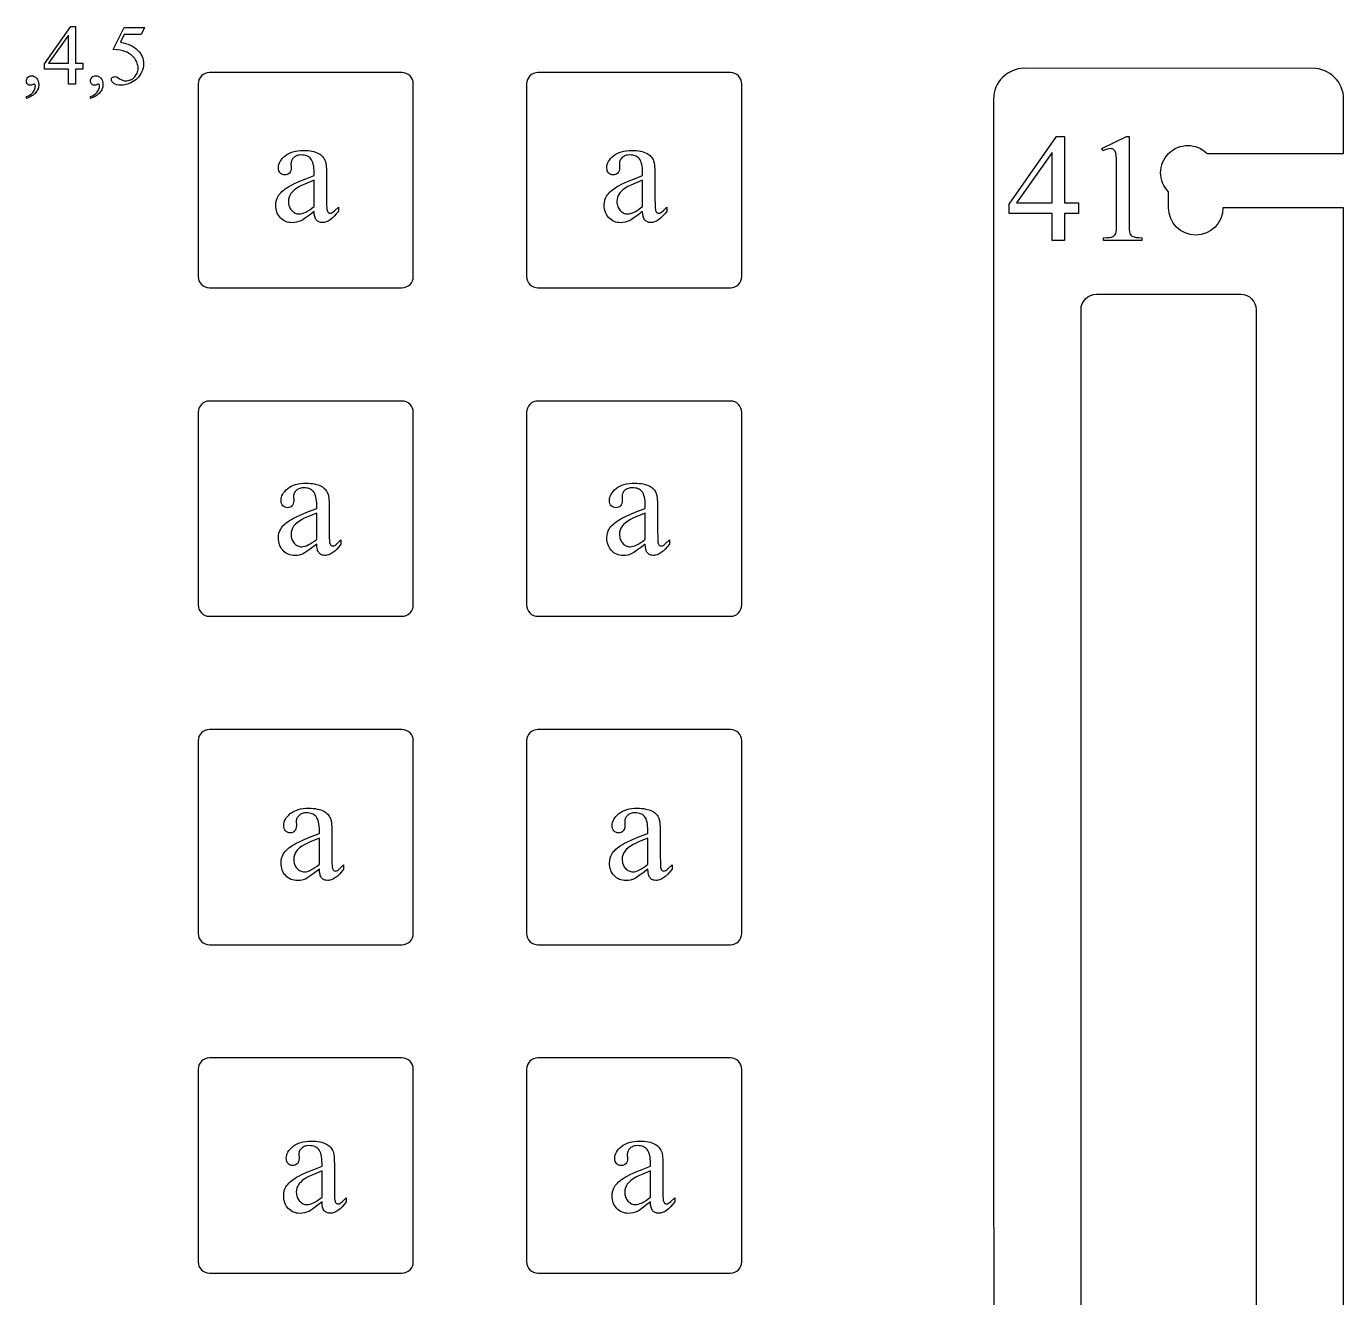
# Model space of a CAD drawing. Extents: x 6 to 600, y -207 to 349.
# Drawn here: x 502.7 to 575.4, y 156.4 to 226.6 of the extents above; entities that cross this region are included whole.
import ezdxf

# ---------------------------------------------------------------- set-up
doc = ezdxf.new("R2010")
doc.units = 0
doc.header["$MEASUREMENT"] = 0
for name, color, linetype in [('EXT', 1, 'CONTINUOUS'), ('INT', 5, 'CONTINUOUS'), ('TEXT', 18, 'CONTINUOUS')]:
    doc.layers.add(name, color=color, linetype=linetype)

msp = doc.modelspace()

# ---------------------------------------------------------------- linework, layer by layer
at = {"layer": 'EXT'}
for points in [[(512.209, 212.785, 0.414214), (512.834, 212.16), (523.459, 212.16, 0.414214), (524.084, 212.785), (524.084, 223.41, 0.414214), (523.459, 224.035), (512.834, 224.035, 0.414214), (512.209, 223.41)], [(530.334, 212.785, 0.414214), (530.959, 212.16), (541.584, 212.16, 0.414214), (542.209, 212.785), (542.209, 223.41, 0.414214), (541.584, 224.035), (530.959, 224.035, 0.414214), (530.334, 223.41)], [(512.209, 194.66, 0.414214), (512.834, 194.035), (523.459, 194.035, 0.414214), (524.084, 194.66), (524.084, 205.285, 0.414214), (523.459, 205.91), (512.834, 205.91, 0.414214), (512.209, 205.285)], [(530.334, 194.66, 0.414214), (530.959, 194.035), (541.584, 194.035, 0.414214), (542.209, 194.66), (542.209, 205.285, 0.414214), (541.584, 205.91), (530.959, 205.91, 0.414214), (530.334, 205.285)], [(512.209, 176.535, 0.414214), (512.834, 175.91), (523.459, 175.91, 0.414214), (524.084, 176.535), (524.084, 187.16, 0.414214), (523.459, 187.785), (512.834, 187.785, 0.414214), (512.209, 187.16)], [(530.334, 176.535, 0.414214), (530.959, 175.91), (541.584, 175.91, 0.414214), (542.209, 176.535), (542.209, 187.16, 0.414214), (541.584, 187.785), (530.959, 187.785, 0.414214), (530.334, 187.16)], [(512.209, 158.41, 0.414214), (512.834, 157.785), (523.459, 157.785, 0.414214), (524.084, 158.41), (524.084, 169.035, 0.414214), (523.459, 169.66), (512.834, 169.66, 0.414214), (512.209, 169.035)], [(530.334, 158.41, 0.414214), (530.959, 157.785), (541.584, 157.785, 0.414214), (542.209, 158.41), (542.209, 169.035, 0.414214), (541.584, 169.66), (530.959, 169.66, 0.414214), (530.334, 169.035)]]:
    msp.add_lwpolyline(points, format="xyb", close=True, dxfattribs=at)
msp.add_lwpolyline([(575.408, 98.11), (575.423, 216.574), (568.763, 216.574, -1), (565.763, 216.574), (565.763, 217.453, -1), (567.884, 219.574), (575.423, 219.574), (575.423, 222.573), (575.414, 222.746), (575.388, 222.915), (575.346, 223.077), (575.288, 223.233), (575.216, 223.382), (575.131, 223.522), (575.032, 223.653), (574.922, 223.774), (574.801, 223.884), (574.669, 223.983), (574.529, 224.068), (574.38, 224.14), (574.223, 224.197), (574.06, 224.24), (573.892, 224.265), (557.807, 224.274), (557.634, 224.265), (557.465, 224.24), (557.302, 224.197), (557.145, 224.14), (556.996, 224.068), (556.856, 223.983), (556.724, 223.884), (556.603, 223.774), (556.493, 223.653), (556.394, 223.522), (556.309, 223.382), (556.237, 223.233), (556.179, 223.077), (556.137, 222.915), (556.111, 222.746), (556.102, 222.573), (556.117, 98.11)], format="xyb", dxfattribs=at)
at = {"layer": 'INT'}
msp.add_lwpolyline([(560.93, 109.667), (560.93, 210.954), (560.947, 211.125), (560.997, 211.285), (561.076, 211.429), (561.18, 211.556), (561.306, 211.66), (561.451, 211.739), (561.611, 211.789), (561.782, 211.806), (569.743, 211.806), (569.915, 211.788), (570.074, 211.738), (570.219, 211.659), (570.345, 211.555), (570.449, 211.428), (570.528, 211.283), (570.578, 211.124), (570.595, 210.954), (570.595, 109.667)], dxfattribs=at)
at = {"layer": 'TEXT'}
for points in [[(505.852, 224.553), (505.852, 224.225), (505.433, 224.225), (505.433, 223.4), (505.052, 223.4), (505.052, 224.225), (503.729, 224.225), (503.729, 224.52), (505.179, 226.59), (505.433, 226.59), (505.433, 224.553)], [(505.052, 224.553), (505.052, 226.104), (503.955, 224.553)], [(509.244, 226.525), (509.065, 226.134), (508.124, 226.134), (507.919, 225.714), (508.068, 225.687), (508.209, 225.652), (508.342, 225.608), (508.467, 225.556), (508.584, 225.495), (508.693, 225.425), (508.794, 225.347), (508.887, 225.26), (508.959, 225.18), (509.021, 225.097), (509.074, 225.01), (509.117, 224.919), (509.151, 224.825), (509.174, 224.728), (509.189, 224.627), (509.194, 224.523), (509.187, 224.402), (509.169, 224.285), (509.137, 224.174), (509.093, 224.066), (509.04, 223.965), (508.98, 223.872), (508.914, 223.787), (508.841, 223.709), (508.763, 223.639), (508.68, 223.576), (508.593, 223.52), (508.502, 223.472), (508.369, 223.416), (508.234, 223.377), (508.097, 223.353), (507.958, 223.345), (507.827, 223.351), (507.716, 223.369), (507.623, 223.399), (507.584, 223.418), (507.549, 223.441), (507.493, 223.49), (507.453, 223.541), (507.429, 223.595), (507.421, 223.652), (507.425, 223.683), (507.435, 223.712), (507.451, 223.74), (507.474, 223.766), (507.503, 223.787), (507.534, 223.803), (507.569, 223.812), (507.608, 223.815), (507.664, 223.811), (507.713, 223.797), (507.774, 223.764), (507.866, 223.702), (507.953, 223.65), (508.04, 223.612), (508.128, 223.59), (508.216, 223.582), (508.283, 223.586), (508.347, 223.595), (508.409, 223.611), (508.47, 223.633), (508.528, 223.662), (508.584, 223.697), (508.638, 223.739), (508.69, 223.786), (508.738, 223.839), (508.779, 223.894), (508.814, 223.952), (508.843, 224.013), (508.865, 224.076), (508.881, 224.142), (508.891, 224.211), (508.894, 224.283), (508.891, 224.353), (508.883, 224.422), (508.868, 224.49), (508.848, 224.557), (508.823, 224.623), (508.792, 224.687), (508.755, 224.75), (508.712, 224.812), (508.664, 224.872), (508.612, 224.928), (508.556, 224.98), (508.495, 225.029), (508.43, 225.075), (508.361, 225.117), (508.287, 225.156), (508.21, 225.191), (508.073, 225.237), (507.913, 225.273), (507.73, 225.297), (507.525, 225.311), (508.124, 226.525)], [(502.729, 222.615), (502.729, 222.716), (502.841, 222.76), (502.94, 222.816), (503.025, 222.882), (503.097, 222.959), (503.154, 223.043), (503.195, 223.129), (503.219, 223.217), (503.227, 223.308), (503.222, 223.349), (503.206, 223.382), (503.19, 223.397), (503.174, 223.403), (503.134, 223.391), (503.063, 223.357), (503.021, 223.341), (502.976, 223.336), (502.922, 223.34), (502.874, 223.353), (502.832, 223.373), (502.796, 223.403), (502.767, 223.439), (502.746, 223.482), (502.733, 223.531), (502.729, 223.587), (502.735, 223.641), (502.751, 223.692), (502.778, 223.738), (502.816, 223.781), (502.861, 223.816), (502.912, 223.841), (502.967, 223.856), (503.027, 223.861), (503.101, 223.853), (503.17, 223.828), (503.236, 223.787), (503.297, 223.729), (503.349, 223.657), (503.386, 223.575), (503.409, 223.481), (503.416, 223.377), (503.413, 223.319), (503.406, 223.261), (503.393, 223.204), (503.375, 223.148), (503.352, 223.094), (503.323, 223.04), (503.29, 222.988), (503.251, 222.936), (503.207, 222.886), (503.157, 222.839), (503.101, 222.795), (503.038, 222.754), (502.97, 222.715), (502.896, 222.679)], [(506.269, 222.615), (506.269, 222.716), (506.381, 222.76), (506.48, 222.816), (506.565, 222.882), (506.637, 222.959), (506.694, 223.043), (506.734, 223.129), (506.759, 223.217), (506.767, 223.308), (506.762, 223.349), (506.746, 223.382), (506.73, 223.397), (506.714, 223.403), (506.674, 223.391), (506.603, 223.357), (506.561, 223.341), (506.516, 223.336), (506.462, 223.34), (506.414, 223.353), (506.372, 223.373), (506.336, 223.403), (506.307, 223.439), (506.286, 223.482), (506.273, 223.531), (506.269, 223.587), (506.275, 223.641), (506.291, 223.692), (506.318, 223.738), (506.356, 223.781), (506.401, 223.816), (506.451, 223.841), (506.507, 223.856), (506.566, 223.861), (506.64, 223.853), (506.71, 223.828), (506.776, 223.787), (506.837, 223.729), (506.889, 223.657), (506.926, 223.575), (506.948, 223.481), (506.956, 223.377), (506.953, 223.319), (506.946, 223.261), (506.933, 223.204), (506.915, 223.148), (506.891, 223.094), (506.863, 223.04), (506.83, 222.988), (506.791, 222.936), (506.747, 222.886), (506.697, 222.839), (506.64, 222.795), (506.578, 222.754), (506.51, 222.715), (506.436, 222.679)], [(560.782, 216.844), (560.782, 216.254), (560.027, 216.254), (560.027, 214.769), (559.343, 214.769), (559.343, 216.254), (556.961, 216.254), (556.961, 216.785), (559.571, 220.511), (560.027, 220.511), (560.027, 216.844)], [(562.072, 219.843), (563.441, 220.511), (563.578, 220.511), (563.578, 215.761), (563.58, 215.547), (563.588, 215.377), (563.6, 215.252), (563.617, 215.172), (563.642, 215.117), (563.678, 215.069), (563.724, 215.028), (563.781, 214.993), (563.859, 214.966), (563.97, 214.945), (564.112, 214.93), (564.287, 214.923), (564.287, 214.769), (562.172, 214.769), (562.172, 214.923), (562.353, 214.93), (562.499, 214.944), (562.61, 214.964), (562.686, 214.991), (562.74, 215.024), (562.785, 215.062), (562.821, 215.105), (562.848, 215.153), (562.868, 215.229), (562.882, 215.356), (562.891, 215.533), (562.893, 215.761), (562.893, 218.797), (562.891, 219.077), (562.883, 219.301), (562.87, 219.471), (562.852, 219.585), (562.834, 219.647), (562.811, 219.701), (562.782, 219.745), (562.746, 219.78), (562.706, 219.808), (562.662, 219.827), (562.614, 219.839), (562.562, 219.843), (562.477, 219.835), (562.378, 219.811), (562.264, 219.77), (562.134, 219.714)], [(518.611, 216.381), (518.346, 216.179), (518.135, 216.024), (517.979, 215.917), (517.877, 215.858), (517.763, 215.813), (517.645, 215.78), (517.524, 215.761), (517.4, 215.754), (517.303, 215.759), (517.211, 215.771), (517.124, 215.792), (517.04, 215.822), (516.961, 215.86), (516.887, 215.906), (516.816, 215.961), (516.751, 216.024), (516.691, 216.094), (516.639, 216.17), (516.595, 216.25), (516.559, 216.336), (516.531, 216.428), (516.511, 216.524), (516.499, 216.626), (516.495, 216.733), (516.503, 216.868), (516.527, 216.993), (516.565, 217.108), (516.62, 217.215), (516.666, 217.285), (516.721, 217.354), (516.783, 217.422), (516.853, 217.488), (516.93, 217.554), (517.016, 217.619), (517.11, 217.683), (517.211, 217.746), (517.325, 217.81), (517.456, 217.877), (517.771, 218.021), (518.156, 218.18), (518.611, 218.351), (518.611, 218.501), (518.608, 218.637), (518.6, 218.762), (518.586, 218.877), (518.566, 218.98), (518.541, 219.072), (518.509, 219.152), (518.473, 219.222), (518.431, 219.28), (518.383, 219.33), (518.33, 219.373), (518.272, 219.409), (518.209, 219.439), (518.141, 219.462), (518.068, 219.479), (517.989, 219.489), (517.906, 219.492), (517.782, 219.483), (517.725, 219.472), (517.671, 219.457), (517.621, 219.437), (517.574, 219.413), (517.531, 219.384), (517.491, 219.351), (517.422, 219.278), (517.395, 219.239), (517.373, 219.2), (517.356, 219.158), (517.343, 219.116), (517.336, 219.072), (517.333, 219.027), (517.342, 218.787), (517.336, 218.697), (517.317, 218.618), (517.287, 218.55), (517.244, 218.492), (517.192, 218.447), (517.132, 218.415), (517.064, 218.395), (516.989, 218.389), (516.916, 218.395), (516.85, 218.416), (516.79, 218.449), (516.738, 218.496), (516.695, 218.555), (516.665, 218.624), (516.647, 218.703), (516.641, 218.791), (516.646, 218.879), (516.663, 218.966), (516.692, 219.05), (516.732, 219.133), (516.783, 219.214), (516.846, 219.293), (516.92, 219.371), (517.006, 219.446), (517.101, 219.516), (517.207, 219.577), (517.321, 219.628), (517.444, 219.67), (517.577, 219.703), (517.719, 219.726), (517.87, 219.74), (518.03, 219.745), (518.154, 219.742), (518.272, 219.734), (518.384, 219.721), (518.491, 219.703), (518.592, 219.679), (518.687, 219.649), (518.776, 219.615), (518.86, 219.575), (518.919, 219.541), (518.974, 219.502), (519.025, 219.458), (519.072, 219.41), (519.116, 219.358), (519.155, 219.3), (519.19, 219.239), (519.221, 219.173), (519.238, 219.122), (519.253, 219.06), (519.277, 218.901), (519.291, 218.695), (519.295, 218.443), (519.295, 217.152), (519.301, 216.714), (519.307, 216.574), (519.316, 216.487), (519.328, 216.431), (519.344, 216.384), (519.362, 216.349), (519.385, 216.323), (519.409, 216.305), (519.436, 216.292), (519.464, 216.284), (519.495, 216.281), (519.557, 216.289), (519.611, 216.31), (519.664, 216.349), (519.738, 216.413), (519.947, 216.613), (519.947, 216.381), (519.831, 216.235), (519.717, 216.109), (519.604, 216.002), (519.492, 215.914), (519.382, 215.846), (519.273, 215.798), (519.165, 215.768), (519.112, 215.761), (519.059, 215.759), (518.963, 215.767), (518.918, 215.778), (518.876, 215.794), (518.837, 215.814), (518.801, 215.838), (518.767, 215.867), (518.735, 215.9), (518.707, 215.938), (518.683, 215.983), (518.662, 216.033), (518.644, 216.09), (518.62, 216.223)], [(536.736, 216.381), (536.471, 216.179), (536.26, 216.024), (536.104, 215.917), (536.002, 215.858), (535.888, 215.813), (535.77, 215.78), (535.649, 215.761), (535.525, 215.754), (535.428, 215.759), (535.336, 215.771), (535.249, 215.792), (535.165, 215.822), (535.086, 215.86), (535.012, 215.906), (534.941, 215.961), (534.876, 216.024), (534.816, 216.094), (534.764, 216.17), (534.72, 216.25), (534.684, 216.336), (534.656, 216.428), (534.636, 216.524), (534.624, 216.626), (534.62, 216.733), (534.628, 216.868), (534.652, 216.993), (534.69, 217.108), (534.745, 217.215), (534.791, 217.285), (534.846, 217.354), (534.908, 217.422), (534.978, 217.488), (535.055, 217.554), (535.141, 217.619), (535.235, 217.683), (535.336, 217.746), (535.45, 217.81), (535.581, 217.877), (535.896, 218.021), (536.281, 218.18), (536.736, 218.351), (536.736, 218.501), (536.733, 218.637), (536.725, 218.762), (536.711, 218.877), (536.691, 218.98), (536.666, 219.072), (536.634, 219.152), (536.598, 219.222), (536.556, 219.28), (536.508, 219.33), (536.455, 219.373), (536.397, 219.409), (536.334, 219.439), (536.266, 219.462), (536.193, 219.479), (536.114, 219.489), (536.031, 219.492), (535.907, 219.483), (535.85, 219.472), (535.796, 219.457), (535.746, 219.437), (535.699, 219.413), (535.656, 219.384), (535.616, 219.351), (535.547, 219.278), (535.52, 219.239), (535.498, 219.2), (535.481, 219.158), (535.468, 219.116), (535.461, 219.072), (535.458, 219.027), (535.467, 218.787), (535.461, 218.697), (535.442, 218.618), (535.412, 218.55), (535.369, 218.492), (535.317, 218.447), (535.257, 218.415), (535.189, 218.395), (535.114, 218.389), (535.041, 218.395), (534.975, 218.416), (534.915, 218.449), (534.863, 218.496), (534.82, 218.555), (534.79, 218.624), (534.772, 218.703), (534.766, 218.791), (534.771, 218.879), (534.788, 218.966), (534.817, 219.05), (534.857, 219.133), (534.908, 219.214), (534.971, 219.293), (535.045, 219.371), (535.131, 219.446), (535.226, 219.516), (535.332, 219.577), (535.446, 219.628), (535.569, 219.67), (535.702, 219.703), (535.844, 219.726), (535.995, 219.74), (536.155, 219.745), (536.279, 219.742), (536.397, 219.734), (536.509, 219.721), (536.616, 219.703), (536.717, 219.679), (536.812, 219.649), (536.901, 219.615), (536.985, 219.575), (537.044, 219.541), (537.099, 219.502), (537.15, 219.458), (537.197, 219.41), (537.241, 219.358), (537.28, 219.3), (537.315, 219.239), (537.346, 219.173), (537.363, 219.122), (537.378, 219.06), (537.402, 218.901), (537.416, 218.695), (537.42, 218.443), (537.42, 217.152), (537.426, 216.714), (537.432, 216.574), (537.441, 216.487), (537.453, 216.431), (537.469, 216.384), (537.487, 216.349), (537.51, 216.323), (537.534, 216.305), (537.561, 216.292), (537.589, 216.284), (537.62, 216.281), (537.682, 216.289), (537.736, 216.31), (537.789, 216.349), (537.863, 216.413), (538.072, 216.613), (538.072, 216.381), (537.956, 216.235), (537.842, 216.109), (537.729, 216.002), (537.617, 215.914), (537.507, 215.846), (537.398, 215.798), (537.29, 215.768), (537.237, 215.761), (537.184, 215.759), (537.088, 215.767), (537.043, 215.778), (537.001, 215.794), (536.962, 215.814), (536.926, 215.838), (536.892, 215.867), (536.86, 215.9), (536.832, 215.938), (536.808, 215.983), (536.787, 216.033), (536.769, 216.09), (536.745, 216.223)], [(559.343, 216.844), (559.343, 219.635), (557.368, 216.844)], [(518.611, 216.65), (518.611, 218.098), (518.096, 217.886), (517.921, 217.807), (517.802, 217.746), (517.65, 217.653), (517.521, 217.559), (517.416, 217.463), (517.372, 217.414), (517.333, 217.364), (517.272, 217.262), (517.228, 217.156), (517.201, 217.044), (517.192, 216.928), (517.195, 216.855), (517.203, 216.785), (517.217, 216.719), (517.237, 216.655), (517.262, 216.595), (517.293, 216.538), (517.329, 216.484), (517.371, 216.433), (517.416, 216.387), (517.463, 216.347), (517.512, 216.313), (517.563, 216.285), (517.615, 216.263), (517.669, 216.248), (517.724, 216.239), (517.781, 216.236), (517.863, 216.242), (517.951, 216.262), (518.046, 216.294), (518.146, 216.339), (518.253, 216.398), (518.366, 216.469), (518.486, 216.553)], [(536.736, 216.65), (536.736, 218.098), (536.221, 217.886), (536.046, 217.807), (535.927, 217.746), (535.775, 217.653), (535.646, 217.559), (535.541, 217.463), (535.497, 217.414), (535.458, 217.364), (535.397, 217.262), (535.353, 217.156), (535.326, 217.044), (535.317, 216.928), (535.32, 216.855), (535.328, 216.785), (535.342, 216.719), (535.362, 216.655), (535.387, 216.595), (535.418, 216.538), (535.454, 216.484), (535.496, 216.433), (535.541, 216.387), (535.588, 216.347), (535.637, 216.313), (535.688, 216.285), (535.74, 216.263), (535.794, 216.248), (535.849, 216.239), (535.906, 216.236), (535.988, 216.242), (536.076, 216.262), (536.171, 216.294), (536.271, 216.339), (536.378, 216.398), (536.491, 216.469), (536.611, 216.553)], [(518.755, 198.016), (518.49, 197.814), (518.279, 197.66), (518.123, 197.553), (518.021, 197.494), (517.907, 197.448), (517.789, 197.416), (517.668, 197.396), (517.544, 197.39), (517.447, 197.394), (517.355, 197.407), (517.268, 197.428), (517.184, 197.457), (517.105, 197.495), (517.031, 197.542), (516.96, 197.596), (516.894, 197.66), (516.835, 197.73), (516.783, 197.805), (516.739, 197.886), (516.703, 197.972), (516.675, 198.063), (516.655, 198.16), (516.643, 198.262), (516.639, 198.369), (516.647, 198.503), (516.67, 198.628), (516.709, 198.744), (516.764, 198.85), (516.81, 198.92), (516.864, 198.989), (516.927, 199.057), (516.997, 199.124), (517.074, 199.19), (517.16, 199.255), (517.254, 199.318), (517.355, 199.381), (517.469, 199.445), (517.6, 199.512), (517.915, 199.657), (518.3, 199.815), (518.755, 199.987), (518.755, 200.136), (518.752, 200.273), (518.744, 200.398), (518.73, 200.512), (518.71, 200.615), (518.684, 200.707), (518.653, 200.788), (518.617, 200.857), (518.574, 200.916), (518.527, 200.966), (518.474, 201.008), (518.416, 201.045), (518.353, 201.075), (518.285, 201.098), (518.212, 201.114), (518.133, 201.124), (518.05, 201.127), (517.926, 201.119), (517.869, 201.108), (517.815, 201.092), (517.765, 201.072), (517.718, 201.048), (517.675, 201.019), (517.635, 200.986), (517.566, 200.913), (517.539, 200.875), (517.517, 200.835), (517.499, 200.794), (517.487, 200.752), (517.48, 200.708), (517.477, 200.663), (517.486, 200.422), (517.479, 200.332), (517.461, 200.253), (517.431, 200.185), (517.388, 200.128), (517.336, 200.082), (517.276, 200.05), (517.208, 200.031), (517.133, 200.024), (517.06, 200.031), (516.993, 200.051), (516.934, 200.085), (516.882, 200.132), (516.839, 200.191), (516.809, 200.259), (516.791, 200.338), (516.784, 200.426), (516.79, 200.515), (516.807, 200.601), (516.836, 200.686), (516.876, 200.769), (516.927, 200.85), (516.99, 200.929), (517.064, 201.006), (517.15, 201.082), (517.245, 201.152), (517.35, 201.213), (517.465, 201.264), (517.588, 201.306), (517.721, 201.339), (517.863, 201.362), (518.014, 201.376), (518.174, 201.381), (518.298, 201.378), (518.416, 201.37), (518.528, 201.357), (518.635, 201.338), (518.735, 201.314), (518.831, 201.285), (518.92, 201.25), (519.004, 201.21), (519.063, 201.176), (519.118, 201.137), (519.169, 201.094), (519.216, 201.046), (519.259, 200.993), (519.299, 200.936), (519.334, 200.874), (519.365, 200.808), (519.382, 200.758), (519.397, 200.696), (519.421, 200.536), (519.435, 200.33), (519.439, 200.078), (519.439, 198.788), (519.445, 198.35), (519.451, 198.21), (519.46, 198.122), (519.472, 198.066), (519.488, 198.02), (519.506, 197.984), (519.529, 197.958), (519.553, 197.94), (519.58, 197.927), (519.608, 197.919), (519.638, 197.917), (519.701, 197.924), (519.755, 197.946), (519.808, 197.985), (519.882, 198.048), (520.091, 198.249), (520.091, 198.016), (519.975, 197.87), (519.861, 197.744), (519.748, 197.637), (519.636, 197.55), (519.526, 197.482), (519.417, 197.433), (519.309, 197.404), (519.256, 197.396), (519.203, 197.394), (519.106, 197.403), (519.062, 197.414), (519.02, 197.429), (518.981, 197.449), (518.945, 197.473), (518.911, 197.502), (518.879, 197.535), (518.851, 197.573), (518.826, 197.618), (518.805, 197.669), (518.788, 197.726), (518.764, 197.859)], [(536.88, 198.016), (536.615, 197.814), (536.404, 197.66), (536.248, 197.553), (536.146, 197.494), (536.032, 197.448), (535.914, 197.416), (535.793, 197.396), (535.669, 197.39), (535.572, 197.394), (535.48, 197.407), (535.393, 197.428), (535.309, 197.457), (535.23, 197.495), (535.156, 197.542), (535.085, 197.596), (535.019, 197.66), (534.96, 197.73), (534.908, 197.805), (534.864, 197.886), (534.828, 197.972), (534.8, 198.063), (534.78, 198.16), (534.768, 198.262), (534.764, 198.369), (534.772, 198.503), (534.795, 198.628), (534.834, 198.744), (534.889, 198.85), (534.935, 198.92), (534.989, 198.989), (535.052, 199.057), (535.122, 199.124), (535.199, 199.19), (535.285, 199.255), (535.379, 199.318), (535.48, 199.381), (535.594, 199.445), (535.725, 199.512), (536.04, 199.657), (536.425, 199.815), (536.88, 199.987), (536.88, 200.136), (536.877, 200.273), (536.869, 200.398), (536.855, 200.512), (536.835, 200.615), (536.809, 200.707), (536.778, 200.788), (536.742, 200.857), (536.699, 200.916), (536.652, 200.966), (536.599, 201.008), (536.541, 201.045), (536.478, 201.075), (536.41, 201.098), (536.337, 201.114), (536.258, 201.124), (536.175, 201.127), (536.051, 201.119), (535.994, 201.108), (535.94, 201.092), (535.89, 201.072), (535.843, 201.048), (535.8, 201.019), (535.76, 200.986), (535.691, 200.913), (535.664, 200.875), (535.642, 200.835), (535.624, 200.794), (535.612, 200.752), (535.605, 200.708), (535.602, 200.663), (535.611, 200.422), (535.604, 200.332), (535.586, 200.253), (535.556, 200.185), (535.513, 200.128), (535.461, 200.082), (535.401, 200.05), (535.333, 200.031), (535.258, 200.024), (535.185, 200.031), (535.118, 200.051), (535.059, 200.085), (535.007, 200.132), (534.964, 200.191), (534.934, 200.259), (534.916, 200.338), (534.909, 200.426), (534.915, 200.515), (534.932, 200.601), (534.961, 200.686), (535.001, 200.769), (535.052, 200.85), (535.115, 200.929), (535.189, 201.006), (535.275, 201.082), (535.37, 201.152), (535.475, 201.213), (535.59, 201.264), (535.713, 201.306), (535.846, 201.339), (535.988, 201.362), (536.139, 201.376), (536.299, 201.381), (536.423, 201.378), (536.541, 201.37), (536.653, 201.357), (536.76, 201.338), (536.86, 201.314), (536.956, 201.285), (537.045, 201.25), (537.129, 201.21), (537.188, 201.176), (537.243, 201.137), (537.294, 201.094), (537.341, 201.046), (537.384, 200.993), (537.424, 200.936), (537.459, 200.874), (537.49, 200.808), (537.507, 200.758), (537.522, 200.696), (537.546, 200.536), (537.56, 200.33), (537.564, 200.078), (537.564, 198.788), (537.57, 198.35), (537.576, 198.21), (537.585, 198.122), (537.597, 198.066), (537.613, 198.02), (537.631, 197.984), (537.654, 197.958), (537.678, 197.94), (537.705, 197.927), (537.733, 197.919), (537.763, 197.917), (537.826, 197.924), (537.88, 197.946), (537.933, 197.985), (538.007, 198.048), (538.216, 198.249), (538.216, 198.016), (538.1, 197.87), (537.986, 197.744), (537.873, 197.637), (537.761, 197.55), (537.651, 197.482), (537.542, 197.433), (537.434, 197.404), (537.381, 197.396), (537.328, 197.394), (537.231, 197.403), (537.187, 197.414), (537.145, 197.429), (537.106, 197.449), (537.07, 197.473), (537.036, 197.502), (537.004, 197.535), (536.976, 197.573), (536.951, 197.618), (536.93, 197.669), (536.913, 197.726), (536.889, 197.859)], [(518.755, 198.286), (518.755, 199.734), (518.239, 199.521), (518.065, 199.442), (517.946, 199.381), (517.794, 199.289), (517.665, 199.194), (517.559, 199.098), (517.515, 199.049), (517.477, 198.999), (517.416, 198.898), (517.371, 198.791), (517.345, 198.68), (517.336, 198.564), (517.339, 198.491), (517.347, 198.421), (517.361, 198.354), (517.381, 198.291), (517.406, 198.23), (517.437, 198.173), (517.473, 198.119), (517.515, 198.068), (517.56, 198.022), (517.607, 197.982), (517.656, 197.948), (517.706, 197.92), (517.759, 197.899), (517.812, 197.883), (517.868, 197.874), (517.925, 197.871), (518.007, 197.878), (518.095, 197.897), (518.19, 197.929), (518.29, 197.975), (518.397, 198.033), (518.51, 198.104), (518.629, 198.189)], [(536.88, 198.286), (536.88, 199.734), (536.364, 199.521), (536.19, 199.442), (536.071, 199.381), (535.919, 199.289), (535.79, 199.194), (535.684, 199.098), (535.64, 199.049), (535.602, 198.999), (535.541, 198.898), (535.496, 198.791), (535.47, 198.68), (535.461, 198.564), (535.464, 198.491), (535.472, 198.421), (535.486, 198.354), (535.506, 198.291), (535.531, 198.23), (535.562, 198.173), (535.598, 198.119), (535.64, 198.068), (535.685, 198.022), (535.732, 197.982), (535.781, 197.948), (535.831, 197.92), (535.884, 197.899), (535.937, 197.883), (535.993, 197.874), (536.05, 197.871), (536.132, 197.878), (536.22, 197.897), (536.315, 197.929), (536.415, 197.975), (536.522, 198.033), (536.635, 198.104), (536.754, 198.189)], [(518.901, 180.078), (518.636, 179.876), (518.425, 179.722), (518.269, 179.615), (518.167, 179.556), (518.053, 179.51), (517.936, 179.478), (517.815, 179.458), (517.69, 179.452), (517.594, 179.456), (517.502, 179.469), (517.414, 179.49), (517.331, 179.519), (517.252, 179.557), (517.177, 179.604), (517.107, 179.658), (517.041, 179.722), (516.981, 179.792), (516.929, 179.867), (516.885, 179.948), (516.85, 180.034), (516.822, 180.125), (516.802, 180.222), (516.79, 180.324), (516.786, 180.431), (516.794, 180.565), (516.817, 180.69), (516.856, 180.806), (516.91, 180.912), (516.957, 180.982), (517.011, 181.051), (517.073, 181.119), (517.143, 181.186), (517.221, 181.252), (517.307, 181.317), (517.4, 181.38), (517.501, 181.443), (517.615, 181.507), (517.747, 181.574), (518.062, 181.719), (518.447, 181.877), (518.901, 182.049), (518.901, 182.198), (518.899, 182.335), (518.89, 182.46), (518.876, 182.574), (518.856, 182.677), (518.831, 182.769), (518.8, 182.85), (518.763, 182.919), (518.721, 182.978), (518.673, 183.028), (518.621, 183.071), (518.563, 183.107), (518.5, 183.137), (518.431, 183.16), (518.358, 183.176), (518.28, 183.186), (518.196, 183.19), (518.072, 183.181), (518.015, 183.17), (517.962, 183.154), (517.912, 183.134), (517.865, 183.11), (517.821, 183.082), (517.781, 183.048), (517.712, 182.975), (517.685, 182.937), (517.663, 182.897), (517.646, 182.856), (517.634, 182.814), (517.626, 182.77), (517.624, 182.725), (517.632, 182.484), (517.626, 182.394), (517.608, 182.315), (517.577, 182.247), (517.535, 182.19), (517.482, 182.144), (517.422, 182.112), (517.355, 182.093), (517.279, 182.086), (517.206, 182.093), (517.14, 182.113), (517.081, 182.147), (517.028, 182.194), (516.986, 182.253), (516.955, 182.321), (516.937, 182.4), (516.931, 182.488), (516.937, 182.577), (516.954, 182.663), (516.982, 182.748), (517.022, 182.831), (517.074, 182.912), (517.136, 182.991), (517.21, 183.068), (517.296, 183.144), (517.392, 183.214), (517.497, 183.275), (517.611, 183.326), (517.735, 183.368), (517.867, 183.401), (518.009, 183.424), (518.16, 183.438), (518.321, 183.443), (518.444, 183.44), (518.562, 183.432), (518.675, 183.419), (518.781, 183.4), (518.882, 183.376), (518.977, 183.347), (519.067, 183.312), (519.15, 183.272), (519.209, 183.238), (519.265, 183.199), (519.316, 183.156), (519.363, 183.108), (519.406, 183.055), (519.445, 182.998), (519.48, 182.936), (519.511, 182.87), (519.529, 182.82), (519.544, 182.758), (519.567, 182.598), (519.581, 182.393), (519.586, 182.14), (519.586, 180.85), (519.591, 180.412), (519.598, 180.272), (519.607, 180.184), (519.619, 180.128), (519.634, 180.082), (519.653, 180.046), (519.675, 180.02), (519.7, 180.002), (519.726, 179.989), (519.755, 179.981), (519.785, 179.979), (519.847, 179.986), (519.901, 180.008), (519.955, 180.047), (520.029, 180.11), (520.237, 180.311), (520.237, 180.078), (520.122, 179.932), (520.007, 179.806), (519.895, 179.699), (519.783, 179.612), (519.673, 179.544), (519.564, 179.495), (519.456, 179.466), (519.402, 179.459), (519.349, 179.456), (519.253, 179.465), (519.209, 179.476), (519.167, 179.491), (519.128, 179.511), (519.091, 179.535), (519.057, 179.564), (519.026, 179.597), (518.998, 179.636), (518.973, 179.68), (518.952, 179.731), (518.935, 179.788), (518.911, 179.921)], [(537.026, 180.078), (536.761, 179.876), (536.55, 179.722), (536.394, 179.615), (536.292, 179.556), (536.178, 179.51), (536.061, 179.478), (535.94, 179.458), (535.815, 179.452), (535.719, 179.456), (535.627, 179.469), (535.539, 179.49), (535.456, 179.519), (535.377, 179.557), (535.302, 179.604), (535.232, 179.658), (535.166, 179.722), (535.106, 179.792), (535.054, 179.867), (535.01, 179.948), (534.975, 180.034), (534.947, 180.125), (534.927, 180.222), (534.915, 180.324), (534.911, 180.431), (534.919, 180.565), (534.942, 180.69), (534.981, 180.806), (535.035, 180.912), (535.082, 180.982), (535.136, 181.051), (535.198, 181.119), (535.268, 181.186), (535.346, 181.252), (535.432, 181.317), (535.525, 181.38), (535.626, 181.443), (535.74, 181.507), (535.872, 181.574), (536.187, 181.719), (536.572, 181.877), (537.026, 182.049), (537.026, 182.198), (537.024, 182.335), (537.015, 182.46), (537.001, 182.574), (536.981, 182.677), (536.956, 182.769), (536.925, 182.85), (536.888, 182.919), (536.846, 182.978), (536.798, 183.028), (536.746, 183.071), (536.688, 183.107), (536.625, 183.137), (536.556, 183.16), (536.483, 183.176), (536.405, 183.186), (536.321, 183.19), (536.197, 183.181), (536.14, 183.17), (536.087, 183.154), (536.037, 183.134), (535.99, 183.11), (535.946, 183.082), (535.906, 183.048), (535.837, 182.975), (535.81, 182.937), (535.788, 182.897), (535.771, 182.856), (535.759, 182.814), (535.751, 182.77), (535.749, 182.725), (535.757, 182.484), (535.751, 182.394), (535.733, 182.315), (535.702, 182.247), (535.66, 182.19), (535.607, 182.144), (535.547, 182.112), (535.48, 182.093), (535.404, 182.086), (535.331, 182.093), (535.265, 182.113), (535.206, 182.147), (535.153, 182.194), (535.111, 182.253), (535.08, 182.321), (535.062, 182.4), (535.056, 182.488), (535.062, 182.577), (535.079, 182.663), (535.107, 182.748), (535.147, 182.831), (535.199, 182.912), (535.261, 182.991), (535.335, 183.068), (535.421, 183.144), (535.517, 183.214), (535.622, 183.275), (535.736, 183.326), (535.86, 183.368), (535.992, 183.401), (536.134, 183.424), (536.285, 183.438), (536.446, 183.443), (536.569, 183.44), (536.687, 183.432), (536.8, 183.419), (536.906, 183.4), (537.007, 183.376), (537.102, 183.347), (537.192, 183.312), (537.275, 183.272), (537.334, 183.238), (537.39, 183.199), (537.441, 183.156), (537.488, 183.108), (537.531, 183.055), (537.57, 182.998), (537.605, 182.936), (537.636, 182.87), (537.654, 182.82), (537.669, 182.758), (537.692, 182.598), (537.706, 182.393), (537.711, 182.14), (537.711, 180.85), (537.716, 180.412), (537.723, 180.272), (537.732, 180.184), (537.744, 180.128), (537.759, 180.082), (537.778, 180.046), (537.8, 180.02), (537.825, 180.002), (537.851, 179.989), (537.88, 179.981), (537.91, 179.979), (537.972, 179.986), (538.026, 180.008), (538.08, 180.047), (538.154, 180.11), (538.362, 180.311), (538.362, 180.078), (538.247, 179.932), (538.132, 179.806), (538.02, 179.699), (537.908, 179.612), (537.798, 179.544), (537.689, 179.495), (537.581, 179.466), (537.527, 179.459), (537.474, 179.456), (537.378, 179.465), (537.334, 179.476), (537.292, 179.491), (537.253, 179.511), (537.216, 179.535), (537.182, 179.564), (537.151, 179.597), (537.123, 179.636), (537.098, 179.68), (537.077, 179.731), (537.06, 179.788), (537.036, 179.921)], [(518.901, 180.348), (518.901, 181.796), (518.386, 181.583), (518.212, 181.504), (518.093, 181.443), (517.94, 181.351), (517.811, 181.256), (517.706, 181.16), (517.662, 181.111), (517.624, 181.061), (517.562, 180.96), (517.518, 180.853), (517.492, 180.742), (517.483, 180.626), (517.486, 180.553), (517.494, 180.483), (517.508, 180.416), (517.527, 180.353), (517.552, 180.292), (517.583, 180.235), (517.619, 180.181), (517.661, 180.13), (517.707, 180.084), (517.754, 180.044), (517.802, 180.01), (517.853, 179.982), (517.905, 179.961), (517.959, 179.945), (518.015, 179.936), (518.072, 179.933), (518.154, 179.94), (518.242, 179.959), (518.336, 179.991), (518.437, 180.037), (518.544, 180.095), (518.657, 180.166), (518.776, 180.251)], [(537.026, 180.348), (537.026, 181.796), (536.511, 181.583), (536.337, 181.504), (536.218, 181.443), (536.065, 181.351), (535.936, 181.256), (535.831, 181.16), (535.787, 181.111), (535.749, 181.061), (535.687, 180.96), (535.643, 180.853), (535.617, 180.742), (535.608, 180.626), (535.611, 180.553), (535.619, 180.483), (535.633, 180.416), (535.652, 180.353), (535.677, 180.292), (535.708, 180.235), (535.744, 180.181), (535.786, 180.13), (535.832, 180.084), (535.879, 180.044), (535.927, 180.01), (535.978, 179.982), (536.03, 179.961), (536.084, 179.945), (536.14, 179.936), (536.197, 179.933), (536.279, 179.94), (536.367, 179.959), (536.461, 179.991), (536.562, 180.037), (536.669, 180.095), (536.782, 180.166), (536.901, 180.251)], [(519.045, 161.714), (518.78, 161.512), (518.569, 161.357), (518.413, 161.25), (518.311, 161.191), (518.197, 161.146), (518.08, 161.113), (517.959, 161.094), (517.834, 161.087), (517.738, 161.092), (517.646, 161.104), (517.558, 161.125), (517.475, 161.155), (517.396, 161.193), (517.321, 161.239), (517.251, 161.294), (517.185, 161.357), (517.125, 161.427), (517.073, 161.502), (517.029, 161.583), (516.993, 161.669), (516.966, 161.761), (516.946, 161.857), (516.934, 161.959), (516.93, 162.066), (516.937, 162.201), (516.961, 162.326), (517, 162.441), (517.054, 162.548), (517.101, 162.618), (517.155, 162.687), (517.217, 162.754), (517.287, 162.821), (517.365, 162.887), (517.45, 162.952), (517.544, 163.016), (517.645, 163.079), (517.759, 163.142), (517.891, 163.21), (518.206, 163.354), (518.591, 163.513), (519.045, 163.684), (519.045, 163.834), (519.042, 163.97), (519.034, 164.095), (519.02, 164.21), (519, 164.313), (518.975, 164.405), (518.944, 164.485), (518.907, 164.555), (518.865, 164.613), (518.817, 164.663), (518.764, 164.706), (518.706, 164.742), (518.643, 164.772), (518.575, 164.795), (518.502, 164.812), (518.424, 164.822), (518.34, 164.825), (518.216, 164.816), (518.159, 164.805), (518.106, 164.79), (518.056, 164.77), (518.009, 164.746), (517.965, 164.717), (517.925, 164.684), (517.856, 164.611), (517.829, 164.572), (517.807, 164.533), (517.79, 164.491), (517.778, 164.449), (517.77, 164.405), (517.768, 164.36), (517.776, 164.12), (517.77, 164.03), (517.752, 163.951), (517.721, 163.883), (517.678, 163.825), (517.626, 163.78), (517.566, 163.747), (517.498, 163.728), (517.423, 163.722), (517.35, 163.728), (517.284, 163.748), (517.225, 163.782), (517.172, 163.829), (517.13, 163.888), (517.099, 163.957), (517.081, 164.035), (517.075, 164.124), (517.081, 164.212), (517.098, 164.299), (517.126, 164.383), (517.166, 164.466), (517.217, 164.547), (517.28, 164.626), (517.354, 164.704), (517.44, 164.779), (517.536, 164.849), (517.641, 164.91), (517.755, 164.961), (517.879, 165.003), (518.011, 165.036), (518.153, 165.059), (518.304, 165.073), (518.465, 165.078), (518.588, 165.075), (518.706, 165.067), (518.818, 165.054), (518.925, 165.035), (519.026, 165.012), (519.121, 164.982), (519.21, 164.948), (519.294, 164.908), (519.353, 164.874), (519.409, 164.835), (519.46, 164.791), (519.507, 164.743), (519.55, 164.69), (519.589, 164.633), (519.624, 164.572), (519.655, 164.506), (519.673, 164.455), (519.688, 164.393), (519.711, 164.234), (519.725, 164.028), (519.73, 163.775), (519.73, 162.485), (519.735, 162.047), (519.741, 161.907), (519.751, 161.82), (519.763, 161.763), (519.778, 161.717), (519.797, 161.682), (519.819, 161.656), (519.844, 161.638), (519.87, 161.625), (519.899, 161.617), (519.929, 161.614), (519.991, 161.621), (520.045, 161.643), (520.099, 161.682), (520.173, 161.746), (520.381, 161.946), (520.381, 161.714), (520.266, 161.568), (520.151, 161.442), (520.038, 161.335), (519.927, 161.247), (519.816, 161.179), (519.707, 161.13), (519.6, 161.101), (519.546, 161.094), (519.493, 161.092), (519.397, 161.1), (519.353, 161.111), (519.311, 161.127), (519.272, 161.147), (519.235, 161.171), (519.201, 161.2), (519.17, 161.233), (519.141, 161.271), (519.117, 161.316), (519.096, 161.366), (519.078, 161.423), (519.055, 161.556)], [(537.17, 161.714), (536.905, 161.512), (536.694, 161.357), (536.538, 161.25), (536.436, 161.191), (536.322, 161.146), (536.205, 161.113), (536.084, 161.094), (535.959, 161.087), (535.863, 161.092), (535.771, 161.104), (535.683, 161.125), (535.6, 161.155), (535.521, 161.193), (535.446, 161.239), (535.376, 161.294), (535.31, 161.357), (535.25, 161.427), (535.198, 161.502), (535.154, 161.583), (535.118, 161.669), (535.091, 161.761), (535.071, 161.857), (535.059, 161.959), (535.055, 162.066), (535.062, 162.201), (535.086, 162.326), (535.125, 162.441), (535.179, 162.548), (535.226, 162.618), (535.28, 162.687), (535.342, 162.754), (535.412, 162.821), (535.49, 162.887), (535.575, 162.952), (535.669, 163.016), (535.77, 163.079), (535.884, 163.142), (536.016, 163.21), (536.331, 163.354), (536.716, 163.513), (537.17, 163.684), (537.17, 163.834), (537.167, 163.97), (537.159, 164.095), (537.145, 164.21), (537.125, 164.313), (537.1, 164.405), (537.069, 164.485), (537.032, 164.555), (536.99, 164.613), (536.942, 164.663), (536.889, 164.706), (536.831, 164.742), (536.768, 164.772), (536.7, 164.795), (536.627, 164.812), (536.549, 164.822), (536.465, 164.825), (536.341, 164.816), (536.284, 164.805), (536.231, 164.79), (536.181, 164.77), (536.134, 164.746), (536.09, 164.717), (536.05, 164.684), (535.981, 164.611), (535.954, 164.572), (535.932, 164.533), (535.915, 164.491), (535.903, 164.449), (535.895, 164.405), (535.893, 164.36), (535.901, 164.12), (535.895, 164.03), (535.877, 163.951), (535.846, 163.883), (535.803, 163.825), (535.751, 163.78), (535.691, 163.747), (535.623, 163.728), (535.548, 163.722), (535.475, 163.728), (535.409, 163.748), (535.35, 163.782), (535.297, 163.829), (535.255, 163.888), (535.224, 163.957), (535.206, 164.035), (535.2, 164.124), (535.206, 164.212), (535.223, 164.299), (535.251, 164.383), (535.291, 164.466), (535.342, 164.547), (535.405, 164.626), (535.479, 164.704), (535.565, 164.779), (535.661, 164.849), (535.766, 164.91), (535.88, 164.961), (536.004, 165.003), (536.136, 165.036), (536.278, 165.059), (536.429, 165.073), (536.59, 165.078), (536.713, 165.075), (536.831, 165.067), (536.943, 165.054), (537.05, 165.035), (537.151, 165.012), (537.246, 164.982), (537.335, 164.948), (537.419, 164.908), (537.478, 164.874), (537.534, 164.835), (537.585, 164.791), (537.632, 164.743), (537.675, 164.69), (537.714, 164.633), (537.749, 164.572), (537.78, 164.506), (537.798, 164.455), (537.813, 164.393), (537.836, 164.234), (537.85, 164.028), (537.855, 163.775), (537.855, 162.485), (537.86, 162.047), (537.866, 161.907), (537.876, 161.82), (537.888, 161.763), (537.903, 161.717), (537.922, 161.682), (537.944, 161.656), (537.969, 161.638), (537.995, 161.625), (538.024, 161.617), (538.054, 161.614), (538.116, 161.621), (538.17, 161.643), (538.224, 161.682), (538.298, 161.746), (538.506, 161.946), (538.506, 161.714), (538.391, 161.568), (538.276, 161.442), (538.163, 161.335), (538.052, 161.247), (537.941, 161.179), (537.832, 161.13), (537.725, 161.101), (537.671, 161.094), (537.618, 161.092), (537.522, 161.1), (537.478, 161.111), (537.436, 161.127), (537.397, 161.147), (537.36, 161.171), (537.326, 161.2), (537.295, 161.233), (537.266, 161.271), (537.242, 161.316), (537.221, 161.366), (537.203, 161.423), (537.18, 161.556)], [(519.045, 161.983), (519.045, 163.431), (518.53, 163.219), (518.355, 163.139), (518.236, 163.079), (518.084, 162.986), (517.955, 162.892), (517.85, 162.795), (517.806, 162.746), (517.768, 162.697), (517.706, 162.595), (517.662, 162.488), (517.635, 162.377), (517.627, 162.261), (517.629, 162.188), (517.638, 162.118), (517.652, 162.052), (517.671, 161.988), (517.696, 161.928), (517.727, 161.871), (517.763, 161.816), (517.805, 161.766), (517.85, 161.719), (517.898, 161.679), (517.946, 161.646), (517.997, 161.618), (518.049, 161.596), (518.103, 161.581), (518.158, 161.572), (518.216, 161.569), (518.298, 161.575), (518.386, 161.595), (518.48, 161.627), (518.581, 161.672), (518.688, 161.731), (518.801, 161.802), (518.92, 161.886)], [(537.17, 161.983), (537.17, 163.431), (536.655, 163.219), (536.48, 163.139), (536.361, 163.079), (536.209, 162.986), (536.08, 162.892), (535.975, 162.795), (535.931, 162.746), (535.893, 162.697), (535.831, 162.595), (535.787, 162.488), (535.76, 162.377), (535.752, 162.261), (535.754, 162.188), (535.763, 162.118), (535.777, 162.052), (535.796, 161.988), (535.821, 161.928), (535.852, 161.871), (535.888, 161.816), (535.93, 161.766), (535.975, 161.719), (536.023, 161.679), (536.071, 161.646), (536.122, 161.618), (536.174, 161.596), (536.228, 161.581), (536.283, 161.572), (536.341, 161.569), (536.423, 161.575), (536.511, 161.595), (536.605, 161.627), (536.706, 161.672), (536.813, 161.731), (536.926, 161.802), (537.045, 161.886)]]:
    msp.add_lwpolyline(points, close=True, dxfattribs=at)

doc.saveas('drawing.dxf')
